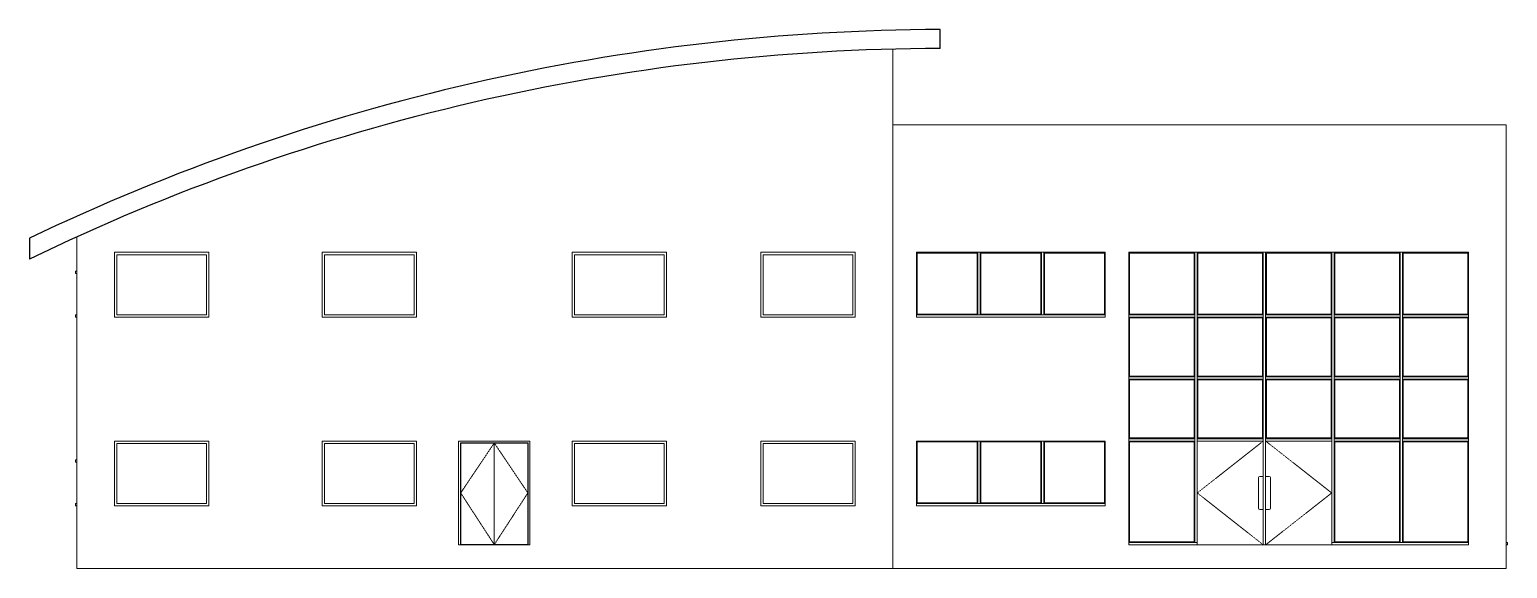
# Model space of a CAD drawing. Header units: millimetres. Extents: x -8421 to 22904, y -500 to 10921.
import ezdxf

# ---------------------------------------------------------------- set-up
doc = ezdxf.new("R2010")
doc.units = ezdxf.units.MM
doc.linetypes.add('Elevation Swing', pattern=[3, 2, -1])
for name, color, linetype, lineweight in [('A-G25-M-Walls', 7, 'Continuous', 15), ('A-G321-M-WindowCills', 7, 'Continuous', 15), ('A-G321-M-Windows', 6, 'Continuous', 15), ('A-G322-M-DoorFrames', 1, 'Continuous', 15), ('A-G322-M-Doors', 1, 'Continuous', 15)]:
    doc.layers.add(name, color=color, linetype=linetype, lineweight=lineweight)

# ---------------------------------------------------------------- blocks, each defined once
blk = doc.blocks.new('Rectangular Mullion - 50 x 250mm-235818-West')
at = {"layer": 'A-G321-M-WindowCills'}
for p, q in [((22904, 50), (22879, 50)), ((22879, 0), (22904, 0)), ((22904, 0), (22904, 50))]:
    blk.add_line(p, q, dxfattribs=at)
blk = doc.blocks.new('Curtain Wall Panel - Plain - Curtain Wall Panel - Plain-239823-West')
at = {"layer": 'A-G321-M-Windows'}
for p, q in [((20679, 50), (20679, 2200)), ((22079, 2200), (20679, 2200)), ((20694, 2185), (20694, 65)), ((22064, 2185), (20694, 2185)), ((20694, 2185), (20694, 65)), ((22064, 2185), (20694, 2185)), ((22064, 65), (22064, 2185)), ((22064, 65), (22064, 2185)), ((20694, 65), (22064, 65)), ((20694, 65), (22064, 65))]:
    blk.add_line(p, q, dxfattribs=at)
blk = doc.blocks.new('Rectangular Mullion - 50 x 250mm-236292-West')
at = {"layer": 'A-G321-M-WindowCills'}
for p, q in [((20654, 50), (22079, 50)), ((20654, 0), (22079, 0)), ((22079, 50), (22079, 0))]:
    blk.add_line(p, q, dxfattribs=at)
blk = doc.blocks.new('Curtain Wall Panel - Plain - Curtain Wall Panel - Plain-V1-West')
at = {"layer": 'A-G321-M-Windows'}
for p, q in [((19229, 50), (19229, 2200)), ((20629, 2200), (19229, 2200)), ((20629, 2200), (20629, 50)), ((19244, 2185), (19244, 65)), ((20614, 2185), (19244, 2185)), ((19244, 2185), (19244, 65)), ((20614, 2185), (19244, 2185)), ((20614, 65), (20614, 2185)), ((20614, 65), (20614, 2185)), ((19244, 65), (20614, 65)), ((19244, 65), (20614, 65))]:
    blk.add_line(p, q, dxfattribs=at)
blk = doc.blocks.new('UK_CW Sgl Glass - Style C - UK_CW Sgl Glass - Style C-249728-West')
at = {"layer": 'A-G322-M-Doors', "linetype": 'Elevation Swing'}
for p, q in [((17779, 2200), (19179, 1100)), ((19179, 1100), (17779, 0))]:
    blk.add_line(p, q, dxfattribs=at)
at = {"layer": 'A-G322-M-Doors'}
for p, q in [((17779, 2200), (19179, 2200)), ((17779, 2200), (17779, 1450)), ((19179, 50), (19179, 2200)), ((17854, 1450), (17779, 1450)), ((17779, 750), (17779, 1450)), ((17879, 1425), (17879, 775)), ((17779, 750), (17779, 0)), ((17854, 750), (17779, 750))]:
    blk.add_line(p, q, dxfattribs=at)
for centre, start, end in [((17854, 1425), 0, 90), ((17854, 775), 270, 360)]:
    blk.add_arc(centre, 25, start, end, dxfattribs=at)
blk = doc.blocks.new('UK_CW Sgl Glass - Style C - UK_CW Sgl Glass - Style C-249727-West')
at = {"layer": 'A-G322-M-Doors', "linetype": 'Elevation Swing'}
for p, q in [((17729, 2200), (16329, 1100)), ((16329, 1100), (17729, 0))]:
    blk.add_line(p, q, dxfattribs=at)
at = {"layer": 'A-G322-M-Doors'}
for p, q in [((16329, 2200), (17729, 2200)), ((16329, 2200), (16329, 50)), ((17729, 1450), (17729, 2200)), ((17629, 775), (17629, 1425)), ((17729, 1450), (17654, 1450)), ((17729, 1450), (17729, 750)), ((17729, 750), (17654, 750)), ((17729, 0), (17729, 750))]:
    blk.add_line(p, q, dxfattribs=at)
for centre, start, end in [((17654, 1425), 90, 180), ((17654, 775), 180, 270)]:
    blk.add_arc(centre, 25, start, end, dxfattribs=at)
blk = doc.blocks.new('Curtain Wall Panel - Plain - Curtain Wall Panel - Plain-V2-West')
at = {"layer": 'A-G321-M-Windows'}
for p, q in [((16279, 2200), (14879, 2200)), ((16279, 2200), (16279, 50)), ((14894, 2185), (14894, 65)), ((16264, 2185), (14894, 2185)), ((14894, 2185), (14894, 65)), ((16264, 2185), (14894, 2185)), ((16264, 65), (16264, 2185)), ((16264, 65), (16264, 2185)), ((14894, 65), (16264, 65)), ((14894, 65), (16264, 65))]:
    blk.add_line(p, q, dxfattribs=at)
blk = doc.blocks.new('Rectangular Mullion - 50 x 250mm-240398-West')
at = {"layer": 'A-G321-M-WindowCills'}
for p, q in [((19179, 0), (19179, 50)), ((19179, 50), (20654, 50)), ((19179, 0), (20654, 0))]:
    blk.add_line(p, q, dxfattribs=at)
blk = doc.blocks.new('Rectangular Mullion - 50 x 250mm-249183-West')
at = {"layer": 'A-G321-M-WindowCills'}
for p, q in [((14879, 0), (14879, 50)), ((14879, 50), (16329, 50)), ((14879, 0), (16329, 0)), ((16329, 50), (16329, 0))]:
    blk.add_line(p, q, dxfattribs=at)
blk = doc.blocks.new('Rectangular Mullion - 50 x 100mm-239821-West')
at = {"layer": 'A-G321-M-WindowCills'}
for p, q in [((20629, 2225), (20629, 2200)), ((20679, 2225), (20679, 2200))]:
    blk.add_line(p, q, dxfattribs=at)
blk = doc.blocks.new('Rectangular Mullion - 50 x 100mm-249184-West')
at = {"layer": 'A-G321-M-WindowCills'}
for p, q in [((17729, 2225), (17729, 2200)), ((17779, 2225), (17779, 2200))]:
    blk.add_line(p, q, dxfattribs=at)
blk = doc.blocks.new('Curtain Wall Panel - Plain - Curtain Wall Panel - Plain-230647-West')
at = {"layer": 'A-G321-M-Windows'}
for p, q in [((13079, 875), (13079, 2200)), ((13094, 2185), (13094, 890)), ((14364, 2185), (13094, 2185)), ((13094, 2185), (13094, 890)), ((14364, 2185), (13094, 2185)), ((14364, 890), (14364, 2185)), ((14364, 890), (14364, 2185)), ((13094, 890), (14364, 890)), ((13094, 890), (14364, 890))]:
    blk.add_line(p, q, dxfattribs=at)
blk = doc.blocks.new('Curtain Wall Panel - Plain - Curtain Wall Panel - Plain-V3-West')
at = {"layer": 'A-G321-M-Windows'}
for p, q in [((11729, 875), (11729, 2200)), ((13029, 2200), (13029, 875)), ((11744, 2185), (11744, 890)), ((13014, 2185), (11744, 2185)), ((11744, 2185), (11744, 890)), ((13014, 2185), (11744, 2185)), ((13014, 890), (13014, 2185)), ((13014, 890), (13014, 2185)), ((11744, 890), (13014, 890)), ((11744, 890), (13014, 890))]:
    blk.add_line(p, q, dxfattribs=at)
blk = doc.blocks.new('Curtain Wall Panel - Plain - Curtain Wall Panel - Plain-V4-West')
at = {"layer": 'A-G321-M-Windows'}
for p, q in [((11679, 2200), (11679, 875)), ((10394, 2185), (10394, 890)), ((11664, 2185), (10394, 2185)), ((10394, 2185), (10394, 890)), ((11664, 2185), (10394, 2185)), ((11664, 890), (11664, 2185)), ((11664, 890), (11664, 2185)), ((10394, 890), (11664, 890)), ((10394, 890), (11664, 890))]:
    blk.add_line(p, q, dxfattribs=at)
blk = doc.blocks.new('Rectangular Mullion - 50 x 250mm-230644-West')
at = {"layer": 'A-G321-M-WindowCills'}
for p, q in [((13054, 875), (14379, 875)), ((13054, 825), (14379, 825)), ((14379, 875), (14379, 825))]:
    blk.add_line(p, q, dxfattribs=at)
blk = doc.blocks.new('Rectangular Mullion - 50 x 250mm-230645-West')
at = {"layer": 'A-G321-M-WindowCills'}
for p, q in [((11704, 875), (13054, 875)), ((11704, 825), (13054, 825))]:
    blk.add_line(p, q, dxfattribs=at)
blk = doc.blocks.new('Rectangular Mullion - 50 x 250mm-230646-West')
at = {"layer": 'A-G321-M-WindowCills'}
for p, q in [((10379, 825), (10379, 875)), ((10379, 875), (11704, 875)), ((10379, 825), (11704, 825))]:
    blk.add_line(p, q, dxfattribs=at)
blk = doc.blocks.new('Rectangular Mullion - 50 x 250mm-238264-West')
at = {"layer": 'A-G321-M-WindowCills'}
for p, q in [((-7421, 1800), (-7446, 1800)), ((-7446, 1800), (-7446, 1750)), ((-7446, 1750), (-7421, 1750))]:
    blk.add_line(p, q, dxfattribs=at)
blk = doc.blocks.new('Rectangular Mullion - 50 x 250mm-250229-West')
at = {"layer": 'A-G321-M-WindowCills'}
for p, q in [((-7421, 875), (-7446, 875)), ((-7446, 875), (-7446, 825)), ((-7446, 825), (-7421, 825))]:
    blk.add_line(p, q, dxfattribs=at)
blk = doc.blocks.new('Rectangular Mullion - 50 x 250mm-253103-West')
at = {"layer": 'A-G321-M-WindowCills'}
for p, q in [((-7421, 4875), (-7446, 4875)), ((-7446, 4875), (-7446, 4825)), ((-7446, 4825), (-7421, 4825))]:
    blk.add_line(p, q, dxfattribs=at)
blk = doc.blocks.new('Curtain Wall Panel - Plain - Curtain Wall Panel - Plain-240045-West')
at = {"layer": 'A-G321-M-Windows'}
for p, q in [((20679, 2250), (20679, 3512)), ((22079, 3512), (20679, 3512)), ((20694, 3497), (20694, 2265)), ((22064, 3497), (20694, 3497)), ((20694, 3497), (20694, 2265)), ((22064, 3497), (20694, 3497)), ((22064, 2265), (22064, 3497)), ((22064, 2265), (22064, 3497)), ((22079, 2250), (20679, 2250)), ((20694, 2265), (22064, 2265)), ((20694, 2265), (22064, 2265))]:
    blk.add_line(p, q, dxfattribs=at)
blk = doc.blocks.new('Curtain Wall Panel - Plain - Curtain Wall Panel - Plain-V5-West')
at = {"layer": 'A-G321-M-Windows'}
for p, q in [((19229, 2250), (19229, 3512)), ((20629, 3512), (19229, 3512)), ((19244, 3497), (19244, 2265)), ((20614, 3497), (19244, 3497)), ((19244, 3497), (19244, 2265)), ((20614, 3497), (19244, 3497)), ((20614, 2265), (20614, 3497)), ((20614, 2265), (20614, 3497)), ((20629, 3512), (20629, 2250)), ((20629, 2250), (19229, 2250)), ((19244, 2265), (20614, 2265)), ((19244, 2265), (20614, 2265))]:
    blk.add_line(p, q, dxfattribs=at)
blk = doc.blocks.new('Curtain Wall Panel - Plain - Curtain Wall Panel - Plain-V6-West')
at = {"layer": 'A-G321-M-Windows'}
for p, q in [((16279, 3512), (14879, 3512)), ((14894, 3497), (14894, 2265)), ((16264, 3497), (14894, 3497)), ((14894, 3497), (14894, 2265)), ((16264, 3497), (14894, 3497)), ((16264, 2265), (16264, 3497)), ((16264, 2265), (16264, 3497)), ((16279, 3512), (16279, 2250)), ((16279, 2250), (14879, 2250)), ((14894, 2265), (16264, 2265)), ((14894, 2265), (16264, 2265))]:
    blk.add_line(p, q, dxfattribs=at)
blk = doc.blocks.new('Rectangular Mullion - 50 x 100mm-240044-West')
at = {"layer": 'A-G321-M-WindowCills'}
for p, q in [((20629, 3538), (20629, 3512)), ((20679, 3538), (20679, 3512)), ((20629, 2250), (20629, 2225)), ((20679, 2250), (20679, 2225))]:
    blk.add_line(p, q, dxfattribs=at)
blk = doc.blocks.new('Rectangular Mullion - 50 x 100mm-239808-West')
at = {"layer": 'A-G321-M-WindowCills'}
for p, q in [((17779, 2200), (17779, 2250)), ((19179, 2250), (19179, 2200))]:
    blk.add_line(p, q, dxfattribs=at)
blk = doc.blocks.new('Rectangular Mullion - 50 x 100mm-239809-West')
at = {"layer": 'A-G321-M-WindowCills'}
blk.add_line((20679, 2200), (20679, 2250), dxfattribs=at)
blk = doc.blocks.new('Rectangular Mullion - 50 x 100mm-239810-West')
at = {"layer": 'A-G321-M-WindowCills'}
blk.add_line((16279, 2250), (16279, 2200), dxfattribs=at)
blk = doc.blocks.new('Curtain Wall Panel - Plain - Curtain Wall Panel - Plain-239968-West')
at = {"layer": 'A-G321-M-Windows'}
for p, q in [((20679, 4875), (20679, 6200)), ((20694, 6185), (20694, 4890)), ((22064, 6185), (20694, 6185)), ((20694, 6185), (20694, 4890)), ((22064, 6185), (20694, 6185)), ((22064, 4890), (22064, 6185)), ((22064, 4890), (22064, 6185)), ((22079, 4875), (20679, 4875)), ((20694, 4890), (22064, 4890)), ((20694, 4890), (22064, 4890))]:
    blk.add_line(p, q, dxfattribs=at)
blk = doc.blocks.new('Curtain Wall Panel - Plain - Curtain Wall Panel - Plain-V7-West')
at = {"layer": 'A-G321-M-Windows'}
for p, q in [((19229, 4875), (19229, 6200)), ((19244, 6185), (19244, 4890)), ((20614, 6185), (19244, 6185)), ((19244, 6185), (19244, 4890)), ((20614, 6185), (19244, 6185)), ((20614, 4890), (20614, 6185)), ((20614, 4890), (20614, 6185)), ((20629, 6200), (20629, 4875)), ((20629, 4875), (19229, 4875)), ((19244, 4890), (20614, 4890)), ((19244, 4890), (20614, 4890))]:
    blk.add_line(p, q, dxfattribs=at)
blk = doc.blocks.new('Curtain Wall Panel - Plain - Curtain Wall Panel - Plain-V8-West')
at = {"layer": 'A-G321-M-Windows'}
for p, q in [((14894, 6185), (14894, 4890)), ((16264, 6185), (14894, 6185)), ((14894, 6185), (14894, 4890)), ((16264, 6185), (14894, 6185)), ((16264, 4890), (16264, 6185)), ((16264, 4890), (16264, 6185)), ((16279, 6200), (16279, 4875)), ((16279, 4875), (14879, 4875)), ((14894, 4890), (16264, 4890)), ((14894, 4890), (16264, 4890))]:
    blk.add_line(p, q, dxfattribs=at)
blk = doc.blocks.new('Rectangular Mullion - 50 x 100mm-239966-West')
at = {"layer": 'A-G321-M-WindowCills'}
for p, q in [((20629, 4875), (20629, 4850)), ((20679, 4875), (20679, 4850))]:
    blk.add_line(p, q, dxfattribs=at)
blk = doc.blocks.new('Concept Dbl Door - 1510 x 2200mm-254057-West')
at = {"layer": 'A-G322-M-DoorFrames'}
for p, q in [((2184, 2200), (674, 2200)), ((674, 2200), (674, 0)), ((2184, 0), (2184, 2200)), ((714, 0), (714, 2160)), ((714, 2160), (2144, 2160)), ((1430, 2141), (1427, 2141)), ((2144, 2160), (2144, 0)), ((733, 6), (733, 0)), ((2125, 0), (2125, 6)), ((674, 0), (714, 0)), ((2144, 0), (2184, 0))]:
    blk.add_line(p, q, dxfattribs=at)
at = {"layer": 'A-G322-M-Doors', "linetype": 'Elevation Swing'}
for p, q in [((717, 1100), (1429, 2159)), ((1429, 2159), (2141, 1100)), ((1429, 5), (717, 1100)), ((2141, 1100), (1429, 5))]:
    blk.add_line(p, q, dxfattribs=at)
at = {"layer": 'A-G322-M-Doors'}
for p, q in [((1427, 2157), (717, 2157)), ((717, 2157), (717, 6)), ((1427, 6), (1427, 2157)), ((2141, 2157), (1430, 2157)), ((1430, 2157), (1430, 6)), ((2141, 6), (2141, 2157)), ((717, 6), (1427, 6)), ((1430, 6), (2141, 6))]:
    blk.add_line(p, q, dxfattribs=at)
blk = doc.blocks.new('Concept Window - Concept Window-254056-West')
at = {"layer": 'A-G321-M-Windows'}
for p, q in [((7129, 2150), (7129, 875)), ((7129, 2150), (9029, 2150)), ((9029, 875), (9029, 2150)), ((7129, 875), (9029, 875))]:
    blk.add_line(p, q, dxfattribs=at)

msp = doc.modelspace()

# ---------------------------------------------------------------- linework, layer by layer
for p, q in [((10879, 10521), (10879, 10921)), ((-8421, 6500), (-8421, 6056))]:
    msp.add_line(p, q)
for radius, start, end in [(44958, 90.182, 115.6243), (44558, 90.1837, 115.8713)]:
    msp.add_arc((11022, -34036), radius, start, end)
at = {"layer": 'A-G25-M-Walls'}
for p, q in [((9879, 10506), (9879, -500)), ((22879, 8900), (9879, 8900)), ((22879, 8900), (22879, -500)), ((-7421, -500), (-7421, 6524)), ((-6621, 4825), (-6621, 6200)), ((-6621, 6200), (-4621, 6200)), ((-4621, 6200), (-4621, 4825)), ((-2221, 4825), (-2221, 6200)), ((-2221, 6200), (-221, 6200)), ((-221, 6200), (-221, 4825)), ((3079, 4825), (3079, 6200)), ((3079, 6200), (5079, 6200)), ((5079, 6200), (5079, 4825)), ((7079, 4825), (7079, 6200)), ((7079, 6200), (9079, 6200)), ((9079, 6200), (9079, 4825)), ((10379, 4875), (10379, 6200)), ((10379, 6200), (14379, 6200)), ((14379, 6200), (14379, 4875)), ((14879, 50), (14879, 6200)), ((14879, 6200), (22079, 6200)), ((22079, 6200), (22079, 50)), ((-4621, 4825), (-6621, 4825)), ((-221, 4825), (-2221, 4825)), ((5079, 4825), (3079, 4825)), ((9079, 4825), (7079, 4825)), ((-6621, 825), (-6621, 2200)), ((-6621, 2200), (-4621, 2200)), ((-4621, 2200), (-4621, 825)), ((-2221, 825), (-2221, 2200)), ((-2221, 2200), (-221, 2200)), ((-221, 2200), (-221, 825)), ((674, 0), (674, 2200)), ((674, 2200), (2184, 2200)), ((2184, 2200), (2184, 0)), ((3079, 825), (3079, 2200)), ((3079, 2200), (5079, 2200)), ((5079, 2200), (5079, 825)), ((7079, 825), (7079, 2200)), ((7079, 2200), (9079, 2200)), ((9079, 2200), (9079, 825)), ((10379, 875), (10379, 2200)), ((10379, 2200), (14379, 2200)), ((14379, 2200), (14379, 875)), ((-4621, 825), (-6621, 825)), ((-221, 825), (-2221, 825)), ((5079, 825), (3079, 825)), ((9079, 825), (7079, 825)), ((19179, 0), (16329, 0)), ((2184, 0), (674, 0)), ((-7421, -500), (22879, -500))]:
    msp.add_line(p, q, dxfattribs=at)

# ---------------------------------------------------------------- block references
at = {"layer": 'A-G321-M-WindowCills'}
for name, p in [('Rectangular Mullion - 50 x 250mm-238264-West', (0, 4000)), ('Rectangular Mullion - 50 x 250mm-253103-West', (0, 0)), ('Rectangular Mullion - 50 x 250mm-230646-West', (0, 4000)), ('Rectangular Mullion - 50 x 250mm-230645-West', (0, 4000)), ('Rectangular Mullion - 50 x 250mm-230644-West', (0, 4000)), ('Rectangular Mullion - 50 x 100mm-239966-West', (-4350, 0)), ('Rectangular Mullion - 50 x 100mm-239810-West', (0, 2625)), ('Rectangular Mullion - 50 x 100mm-240044-West', (-4350, 1312)), ('Rectangular Mullion - 50 x 100mm-239808-West', (-1450, 2625)), ('Rectangular Mullion - 50 x 100mm-239966-West', (-2900, 0)), ('Rectangular Mullion - 50 x 100mm-240044-West', (-2900, 1312)), ('Rectangular Mullion - 50 x 100mm-239808-West', (0, 2625)), ('Rectangular Mullion - 50 x 100mm-239966-West', (-1450, 0)), ('Rectangular Mullion - 50 x 100mm-240044-West', (-1450, 1312)), ('Rectangular Mullion - 50 x 100mm-239808-West', (1450, 2625)), ('Rectangular Mullion - 50 x 100mm-239966-West', (0, 0)), ('Rectangular Mullion - 50 x 100mm-240044-West', (0, 1312)), ('Rectangular Mullion - 50 x 100mm-239809-West', (0, 2625)), ('Rectangular Mullion - 50 x 100mm-239810-West', (0, 1312)), ('Rectangular Mullion - 50 x 100mm-240044-West', (-4350, 0)), ('Rectangular Mullion - 50 x 100mm-239808-West', (-1450, 1312)), ('Rectangular Mullion - 50 x 100mm-240044-West', (-2900, 0)), ('Rectangular Mullion - 50 x 100mm-239808-West', (0, 1312)), ('Rectangular Mullion - 50 x 100mm-240044-West', (-1450, 0)), ('Rectangular Mullion - 50 x 100mm-239808-West', (1450, 1312)), ('Rectangular Mullion - 50 x 100mm-240044-West', (0, 0)), ('Rectangular Mullion - 50 x 100mm-239809-West', (0, 1312)), ('Rectangular Mullion - 50 x 100mm-239810-West', (0, 0)), ('Rectangular Mullion - 50 x 100mm-239821-West', (-4350, 0)), ('Rectangular Mullion - 50 x 100mm-239808-West', (-1450, 0)), ('Rectangular Mullion - 50 x 100mm-249184-West', (0, 0)), ('Rectangular Mullion - 50 x 100mm-239808-West', (0, 0)), ('Rectangular Mullion - 50 x 100mm-239821-West', (-1450, 0)), ('Rectangular Mullion - 50 x 100mm-239808-West', (1450, 0)), ('Rectangular Mullion - 50 x 100mm-239821-West', (0, 0)), ('Rectangular Mullion - 50 x 100mm-239809-West', (0, 0)), ('Rectangular Mullion - 50 x 250mm-238264-West', (0, 0)), ('Rectangular Mullion - 50 x 250mm-250229-West', (0, 0)), ('Rectangular Mullion - 50 x 250mm-230646-West', (0, 0)), ('Rectangular Mullion - 50 x 250mm-230645-West', (0, 0)), ('Rectangular Mullion - 50 x 250mm-230644-West', (0, 0)), ('Rectangular Mullion - 50 x 250mm-249183-West', (0, 0)), ('Rectangular Mullion - 50 x 250mm-240398-West', (0, 0)), ('Rectangular Mullion - 50 x 250mm-236292-West', (0, 0)), ('Rectangular Mullion - 50 x 250mm-235818-West', (0, 0))]:
    msp.add_blockref(name, p, dxfattribs=at)
at = {"layer": 'A-G321-M-Windows'}
for name, p in [('Concept Window - Concept Window-254056-West', (-13700, 4000)), ('Concept Window - Concept Window-254056-West', (-9300, 4000)), ('Concept Window - Concept Window-254056-West', (-4000, 4000)), ('Concept Window - Concept Window-254056-West', (0, 4000)), ('Curtain Wall Panel - Plain - Curtain Wall Panel - Plain-V4-West', (0, 4000)), ('Curtain Wall Panel - Plain - Curtain Wall Panel - Plain-V3-West', (0, 4000)), ('Curtain Wall Panel - Plain - Curtain Wall Panel - Plain-230647-West', (0, 4000)), ('Curtain Wall Panel - Plain - Curtain Wall Panel - Plain-V8-West', (0, 0)), ('Curtain Wall Panel - Plain - Curtain Wall Panel - Plain-V7-West', (-2900, 0)), ('Curtain Wall Panel - Plain - Curtain Wall Panel - Plain-V7-West', (-1450, 0)), ('Curtain Wall Panel - Plain - Curtain Wall Panel - Plain-V7-West', (0, 0)), ('Curtain Wall Panel - Plain - Curtain Wall Panel - Plain-239968-West', (0, 0)), ('Curtain Wall Panel - Plain - Curtain Wall Panel - Plain-V6-West', (0, 1312)), ('Curtain Wall Panel - Plain - Curtain Wall Panel - Plain-V5-West', (-2900, 1312)), ('Curtain Wall Panel - Plain - Curtain Wall Panel - Plain-V5-West', (-1450, 1312)), ('Curtain Wall Panel - Plain - Curtain Wall Panel - Plain-V5-West', (0, 1312)), ('Curtain Wall Panel - Plain - Curtain Wall Panel - Plain-240045-West', (0, 1312)), ('Curtain Wall Panel - Plain - Curtain Wall Panel - Plain-V6-West', (0, 0)), ('Curtain Wall Panel - Plain - Curtain Wall Panel - Plain-V5-West', (-2900, 0)), ('Curtain Wall Panel - Plain - Curtain Wall Panel - Plain-V5-West', (-1450, 0)), ('Curtain Wall Panel - Plain - Curtain Wall Panel - Plain-V5-West', (0, 0)), ('Curtain Wall Panel - Plain - Curtain Wall Panel - Plain-240045-West', (0, 0)), ('Curtain Wall Panel - Plain - Curtain Wall Panel - Plain-V4-West', (0, 0)), ('Curtain Wall Panel - Plain - Curtain Wall Panel - Plain-V3-West', (0, 0)), ('Curtain Wall Panel - Plain - Curtain Wall Panel - Plain-230647-West', (0, 0)), ('Curtain Wall Panel - Plain - Curtain Wall Panel - Plain-V2-West', (0, 0)), ('Curtain Wall Panel - Plain - Curtain Wall Panel - Plain-V1-West', (0, 0)), ('Curtain Wall Panel - Plain - Curtain Wall Panel - Plain-239823-West', (0, 0)), ('Concept Window - Concept Window-254056-West', (-13700, 0)), ('Concept Window - Concept Window-254056-West', (-9300, 0)), ('Concept Window - Concept Window-254056-West', (-4000, 0)), ('Concept Window - Concept Window-254056-West', (0, 0))]:
    msp.add_blockref(name, p, dxfattribs=at)
at = {"layer": 'A-G322-M-Doors'}
for name in ['Concept Dbl Door - 1510 x 2200mm-254057-West', 'UK_CW Sgl Glass - Style C - UK_CW Sgl Glass - Style C-249727-West', 'UK_CW Sgl Glass - Style C - UK_CW Sgl Glass - Style C-249728-West']:
    msp.add_blockref(name, (0, 0), dxfattribs=at)

doc.saveas('drawing.dxf')
